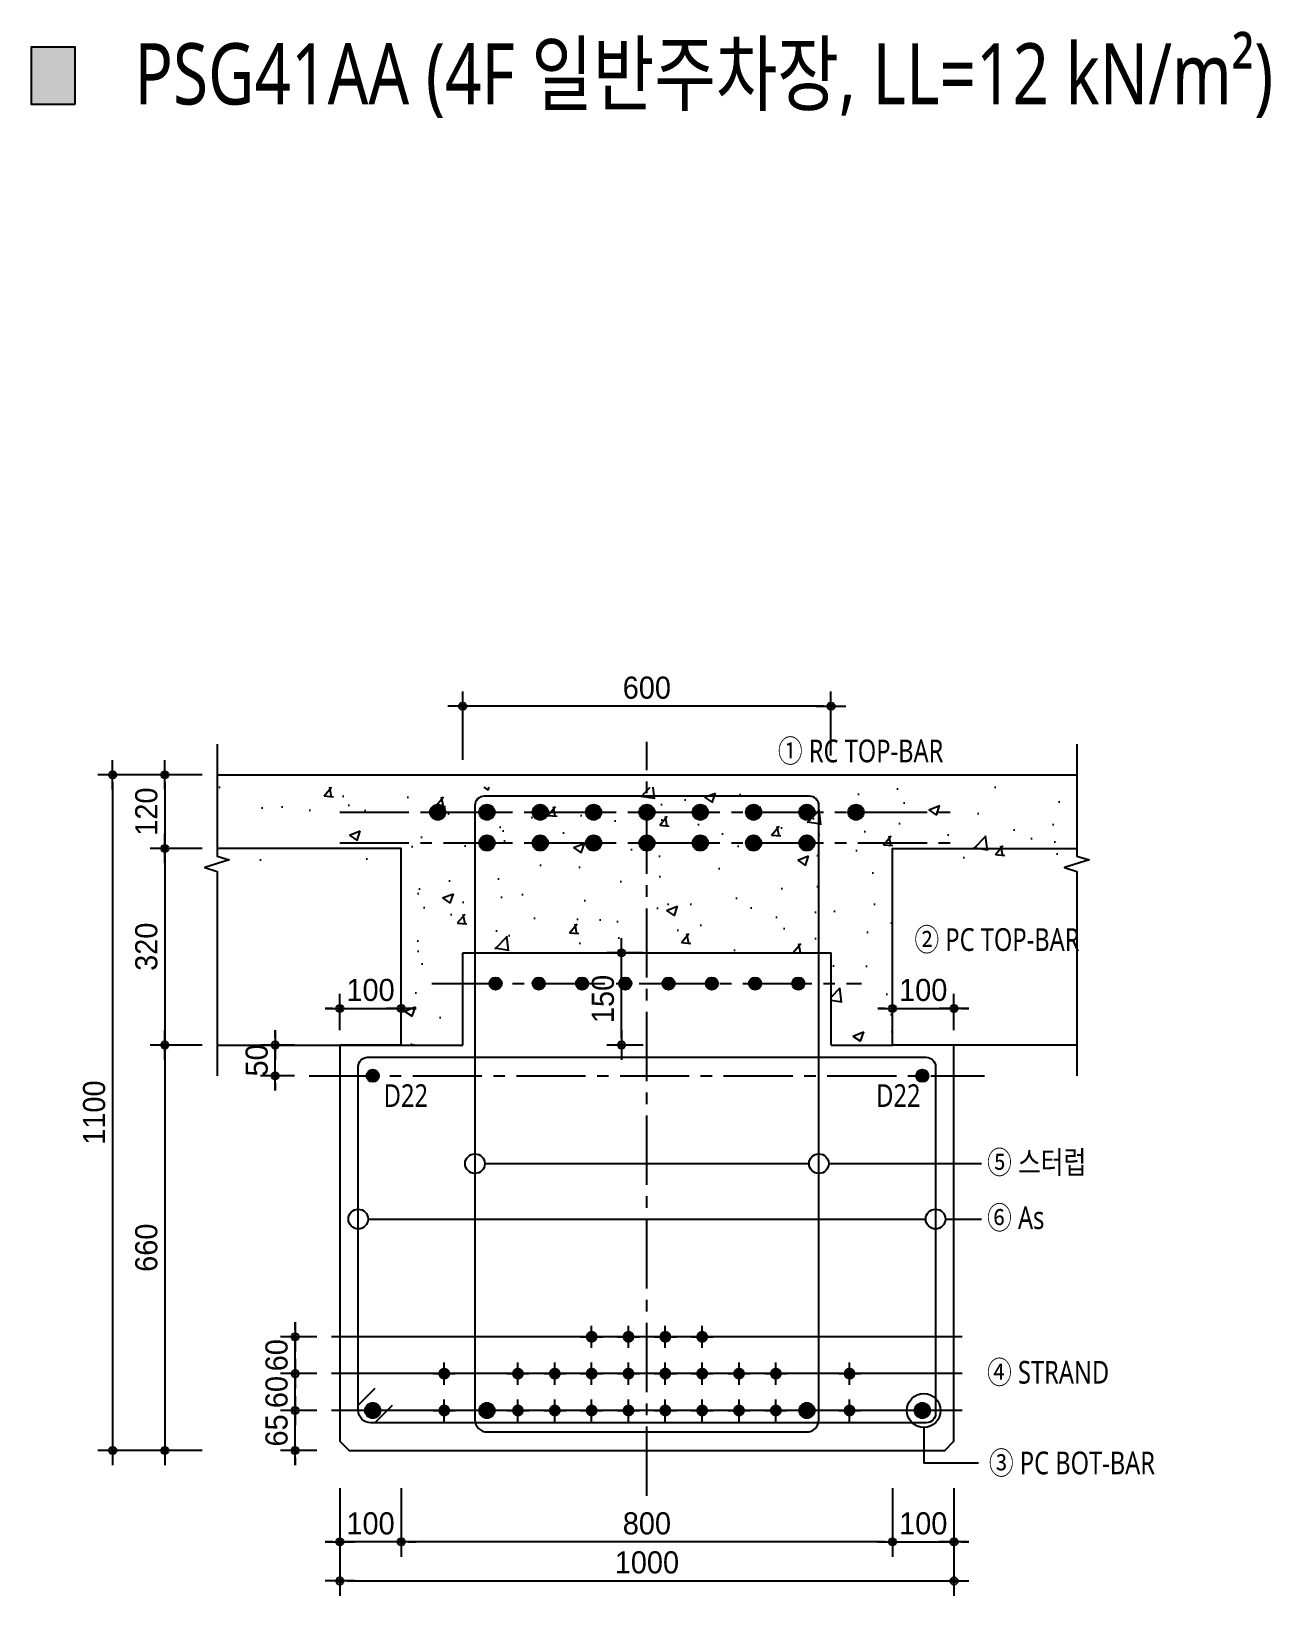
# Model space of a CAD drawing. Header units: millimetres. Extents: x 11948722 to 13111668, y -10771712 to -10232988.
# Drawn here: x 13102395 to 13104413, y -10455433 to -10452886 of the extents above; entities that cross this region are included whole.
import ezdxf
from ezdxf.enums import TextEntityAlignment as Align

# ---------------------------------------------------------------- set-up
doc = ezdxf.new("R2010")
doc.units = ezdxf.units.MM
doc.header["$LTSCALE"] = 150
doc.header["$MEASUREMENT"] = 0
for name, pattern in [('CEN', [6.2, 6, -0.1, 0, -0.1]), ('CENTER', [50.8, 31.75, -6.35, 6.35, -6.35]), ('CENTER2', [1.125, 0.75, -0.125, 0.125, -0.125]), ('HIDDEN', [2, 1, -1])]:
    doc.linetypes.add(name, pattern=pattern)
doc.layers.get('0').update_dxf_attribs({"linetype": 'CONTINUOUS'})
doc.layers.get('Defpoints').update_dxf_attribs({"color": 117, "linetype": 'CONTINUOUS'})
for name, color, linetype in [('0-TXT', 7, 'CONTINUOUS'), ('BAR', 3, 'CONTINUOUS'), ('CENT', 1, 'CEN'), ('DIM', 7, 'CONTINUOUS'), ('ETC', 8, 'CONTINUOUS'), ('FIN', 5, 'CONTINUOUS'), ('H', 2, 'HIDDEN'), ('SIT', 7, 'CONTINUOUS'), ('STRAND', 7, 'CENTER2'), ('TEXT', 3, 'CONTINUOUS')]:
    doc.layers.add(name, color=color, linetype=linetype)
doc.styles.get("Standard").update_dxf_attribs({"font": 'NanumGothic.ttf'})
doc.styles.add('돋움', font='')
doc.styles.get('돋움').set_extended_font_data('Dotum')
doc.linetypes.add('ZIGZAG', pattern='A,0.0001,-0.2,[131,ltypeshp.shx,S=0.2,R=0,X=-0.2,Y=0],-0.4,[131,ltypeshp.shx,S=0.2,R=180,X=0.2,Y=0],-0.2', length=0.8001)
doc.dimstyles.new('S_10', dxfattribs={"dimscale": 10, "dimtxt": 3, "dimasz": 1, "dimexe": 2, "dimexo": 2, "dimgap": 1, "dimtad": 1, "dimdec": 0, "dimzin": 0, "dimdsep": 46, "dimtxsty": '돋움', "dimblk1": 'DD', "dimblk2": 'DD', "dimsah": 1, "dimcen": 2.5, "dimdle": 8, "dimclrd": 256, "dimclre": 256, "dimclrt": 3, "dimadec": 0, "dimazin": 0, "dimtfac": 1, "dimtdec": 0, "dimtix": 1, "dimtmove": 2, "dimatfit": 3, "dimldrblk": 'DD', "dimfxl": 1, "dimtolj": 1, "dimtzin": 0, "dimarcsym": 0})

# ---------------------------------------------------------------- blocks, each defined once
blk = doc.blocks.new('DD')
blk.add_line((-2, 0), (2, 0))
for radius in [0.5, 0.25]:
    blk.add_circle((0, 0), radius)
blk = doc.blocks.new('*D1538')
at = {"layer": 'Defpoints', "color": 0, "ltscale": 1200}
for p in [(13102824.3, -10455071.9), (13102883.7, -10455071.9), (13102883.7, -10455131.9)]:
    blk.add_point(p, dxfattribs=at)
at = {"layer": 'DIM', "lineweight": -2}
for p, q in [((13102824.3, -10455059.9), (13102824.3, -10455047.9)), ((13102859.7, -10455071.9), (13102800.3, -10455071.9)), ((13102824.3, -10455131.9), (13102824.3, -10455071.9)), ((13102859.7, -10455131.9), (13102800.3, -10455131.9)), ((13102824.3, -10455143.9), (13102824.3, -10455155.9))]:
    blk.add_line(p, q, dxfattribs=at)
at = {"layer": 'DIM', "lineweight": -2, "ltscale": 1200, "xscale": 12, "yscale": 12, "zscale": 12}
for p, rotation in [((13102824.3, -10455071.9), 270), ((13102824.3, -10455131.9), 90)]:
    blk.add_blockref('DD', p, dxfattribs=dict(at, rotation=rotation))
at = {"layer": 'DIM', "ltscale": 1200, "insert": (13102794.3, -10455101.9), "char_height": 36, "attachment_point": 5, "rotation": 90, "style": '돋움'}
blk.add_mtext('\\A1;60', dxfattribs=at)
blk = doc.blocks.new('*D1539')
at = {"layer": 'Defpoints', "color": 0, "ltscale": 1200}
for p in [(13102824.3, -10455131.9), (13102883.7, -10455131.9), (13102883.7, -10455196.9)]:
    blk.add_point(p, dxfattribs=at)
at = {"layer": 'DIM', "lineweight": -2}
for p, q in [((13102824.3, -10455119.9), (13102824.3, -10455107.9)), ((13102859.7, -10455131.9), (13102800.3, -10455131.9)), ((13102824.3, -10455196.9), (13102824.3, -10455131.9)), ((13102859.7, -10455196.9), (13102800.3, -10455196.9)), ((13102824.3, -10455208.9), (13102824.3, -10455220.9))]:
    blk.add_line(p, q, dxfattribs=at)
at = {"layer": 'DIM', "lineweight": -2, "ltscale": 1200, "xscale": 12, "yscale": 12, "zscale": 12}
for p, rotation in [((13102824.3, -10455131.9), 270), ((13102824.3, -10455196.9), 90)]:
    blk.add_blockref('DD', p, dxfattribs=dict(at, rotation=rotation))
at = {"layer": 'DIM', "ltscale": 1200, "insert": (13102794.3, -10455164.4), "char_height": 36, "attachment_point": 5, "rotation": 90, "style": '돋움'}
blk.add_mtext('\\A1;65', dxfattribs=at)
blk = doc.blocks.new('*D1540')
at = {"layer": 'Defpoints', "color": 0, "ltscale": 1200}
for p in [(13102897.2, -10455234.3), (13103897.2, -10455234.3), (13103897.2, -10455409.5)]:
    blk.add_point(p, dxfattribs=at)
at = {"layer": 'DIM', "lineweight": -2}
for p, q in [((13102897.2, -10455258.3), (13102897.2, -10455433.5)), ((13103897.2, -10455258.3), (13103897.2, -10455433.5)), ((13102909.2, -10455409.5), (13103885.2, -10455409.5))]:
    blk.add_line(p, q, dxfattribs=at)
at = {"layer": 'DIM', "lineweight": -2, "ltscale": 1200, "xscale": 12, "yscale": 12, "zscale": 12, "rotation": 180}
blk.add_blockref('DD', (13102897.2, -10455409.5), dxfattribs=at)
at = {"layer": 'DIM', "lineweight": -2, "ltscale": 1200, "xscale": 12, "yscale": 12, "zscale": 12}
blk.add_blockref('DD', (13103897.2, -10455409.5), dxfattribs=at)
at = {"layer": 'DIM', "ltscale": 1200, "insert": (13103397.2, -10455379.4), "char_height": 36, "attachment_point": 5, "style": '돋움'}
blk.add_mtext('\\A1;1000', dxfattribs=at)
blk = doc.blocks.new('*D1541')
at = {"layer": 'Defpoints', "color": 0, "ltscale": 1200}
for p in [(13102697.2, -10454096.9), (13102612.2, -10454216.9), (13102697.2, -10454216.9)]:
    blk.add_point(p, dxfattribs=at)
at = {"layer": 'DIM', "lineweight": -2}
for p, q in [((13102673.2, -10454096.9), (13102588.2, -10454096.9)), ((13102612.2, -10454108.9), (13102612.2, -10454204.9)), ((13102673.2, -10454216.9), (13102588.2, -10454216.9))]:
    blk.add_line(p, q, dxfattribs=at)
at = {"layer": 'DIM', "lineweight": -2, "ltscale": 1200, "xscale": 12, "yscale": 12, "zscale": 12}
for p, rotation in [((13102612.2, -10454096.9), 90), ((13102612.2, -10454216.9), 270)]:
    blk.add_blockref('DD', p, dxfattribs=dict(at, rotation=rotation))
at = {"layer": 'DIM', "ltscale": 1200, "insert": (13102582.2, -10454156.9), "char_height": 36, "attachment_point": 5, "rotation": 90, "style": '돋움'}
blk.add_mtext('\\A1;120', dxfattribs=at)
blk = doc.blocks.new('*D1542')
at = {"layer": 'Defpoints', "color": 0, "ltscale": 1200}
for p in [(13102697.2, -10454216.9), (13102612.2, -10454536.9), (13102697.2, -10454536.9)]:
    blk.add_point(p, dxfattribs=at)
at = {"layer": 'DIM', "lineweight": -2}
for p, q in [((13102673.2, -10454216.9), (13102588.2, -10454216.9)), ((13102612.2, -10454228.9), (13102612.2, -10454524.9)), ((13102673.2, -10454536.9), (13102588.2, -10454536.9))]:
    blk.add_line(p, q, dxfattribs=at)
at = {"layer": 'DIM', "lineweight": -2, "ltscale": 1200, "xscale": 12, "yscale": 12, "zscale": 12}
for p, rotation in [((13102612.2, -10454216.9), 90), ((13102612.2, -10454536.9), 270)]:
    blk.add_blockref('DD', p, dxfattribs=dict(at, rotation=rotation))
at = {"layer": 'DIM', "ltscale": 1200, "insert": (13102582.2, -10454376.9), "char_height": 36, "attachment_point": 5, "rotation": 90, "style": '돋움'}
blk.add_mtext('\\A1;320', dxfattribs=at)
blk = doc.blocks.new('*D1543')
at = {"layer": 'Defpoints', "color": 0, "ltscale": 1200}
for p in [(13102697.2, -10454536.9), (13102612.2, -10455196.9), (13102697.2, -10455196.9)]:
    blk.add_point(p, dxfattribs=at)
at = {"layer": 'DIM', "lineweight": -2}
for p, q in [((13102673.2, -10454536.9), (13102588.2, -10454536.9)), ((13102612.2, -10454548.9), (13102612.2, -10455184.9)), ((13102673.2, -10455196.9), (13102588.2, -10455196.9))]:
    blk.add_line(p, q, dxfattribs=at)
at = {"layer": 'DIM', "lineweight": -2, "ltscale": 1200, "xscale": 12, "yscale": 12, "zscale": 12}
for p, rotation in [((13102612.2, -10454536.9), 90), ((13102612.2, -10455196.9), 270)]:
    blk.add_blockref('DD', p, dxfattribs=dict(at, rotation=rotation))
at = {"layer": 'DIM', "ltscale": 1200, "insert": (13102582.2, -10454866.9), "char_height": 36, "attachment_point": 5, "rotation": 90, "style": '돋움'}
blk.add_mtext('\\A1;660', dxfattribs=at)
blk = doc.blocks.new('*D1544')
at = {"layer": 'Defpoints', "color": 0, "ltscale": 1200}
for p in [(13102612.2, -10454096.9), (13102527.2, -10455196.9), (13102612.2, -10455196.9)]:
    blk.add_point(p, dxfattribs=at)
at = {"layer": 'DIM', "lineweight": -2}
for p, q in [((13102588.2, -10454096.9), (13102503.2, -10454096.9)), ((13102527.2, -10454108.9), (13102527.2, -10455184.9)), ((13102588.2, -10455196.9), (13102503.2, -10455196.9))]:
    blk.add_line(p, q, dxfattribs=at)
at = {"layer": 'DIM', "lineweight": -2, "ltscale": 1200, "xscale": 12, "yscale": 12, "zscale": 12}
for p, rotation in [((13102527.2, -10454096.9), 90), ((13102527.2, -10455196.9), 270)]:
    blk.add_blockref('DD', p, dxfattribs=dict(at, rotation=rotation))
at = {"layer": 'DIM', "ltscale": 1200, "insert": (13102497.2, -10454646.9), "char_height": 36, "attachment_point": 5, "rotation": 90, "style": '돋움'}
blk.add_mtext('\\A1;1100', dxfattribs=at)
blk = doc.blocks.new('*D1545')
at = {"layer": 'Defpoints', "color": 0, "ltscale": 1200}
for p in [(13102897.2, -10455234.3), (13102997.2, -10455234.3), (13102897.2, -10455345.9)]:
    blk.add_point(p, dxfattribs=at)
at = {"layer": 'DIM', "lineweight": -2}
for p, q in [((13102897.2, -10455258.3), (13102897.2, -10455369.9)), ((13102997.2, -10455258.3), (13102997.2, -10455369.9)), ((13102885.2, -10455345.9), (13102873.2, -10455345.9)), ((13102997.2, -10455345.9), (13102897.2, -10455345.9)), ((13103009.2, -10455345.9), (13103021.2, -10455345.9))]:
    blk.add_line(p, q, dxfattribs=at)
at = {"layer": 'DIM', "lineweight": -2, "ltscale": 1200, "xscale": 12, "yscale": 12, "zscale": 12}
blk.add_blockref('DD', (13102897.2, -10455345.9), dxfattribs=at)
at = {"layer": 'DIM', "lineweight": -2, "ltscale": 1200, "xscale": 12, "yscale": 12, "zscale": 12, "rotation": 180}
blk.add_blockref('DD', (13102997.2, -10455345.9), dxfattribs=at)
at = {"layer": 'DIM', "ltscale": 1200, "insert": (13102947.2, -10455315.9), "char_height": 36, "attachment_point": 5, "style": '돋움'}
blk.add_mtext('\\A1;100', dxfattribs=at)
blk = doc.blocks.new('*D1546')
at = {"layer": 'Defpoints', "color": 0, "ltscale": 1200}
for p in [(13102997.2, -10455234.3), (13103797.2, -10455234.3), (13102997.2, -10455345.9)]:
    blk.add_point(p, dxfattribs=at)
at = {"layer": 'DIM', "lineweight": -2}
for p, q in [((13102997.2, -10455258.3), (13102997.2, -10455369.9)), ((13103797.2, -10455258.3), (13103797.2, -10455369.9)), ((13103785.2, -10455345.9), (13103009.2, -10455345.9))]:
    blk.add_line(p, q, dxfattribs=at)
at = {"layer": 'DIM', "lineweight": -2, "ltscale": 1200, "xscale": 12, "yscale": 12, "zscale": 12, "rotation": 180}
blk.add_blockref('DD', (13102997.2, -10455345.9), dxfattribs=at)
at = {"layer": 'DIM', "lineweight": -2, "ltscale": 1200, "xscale": 12, "yscale": 12, "zscale": 12}
blk.add_blockref('DD', (13103797.2, -10455345.9), dxfattribs=at)
at = {"layer": 'DIM', "ltscale": 1200, "insert": (13103397.2, -10455315.9), "char_height": 36, "attachment_point": 5, "style": '돋움'}
blk.add_mtext('\\A1;800', dxfattribs=at)
blk = doc.blocks.new('*D1547')
at = {"layer": 'Defpoints', "color": 0, "ltscale": 1200}
for p in [(13103797.2, -10455234.3), (13103897.2, -10455234.3), (13103897.2, -10455345.9)]:
    blk.add_point(p, dxfattribs=at)
at = {"layer": 'DIM', "lineweight": -2}
for p, q in [((13103797.2, -10455258.3), (13103797.2, -10455369.9)), ((13103897.2, -10455258.3), (13103897.2, -10455369.9)), ((13103785.2, -10455345.9), (13103773.2, -10455345.9)), ((13103797.2, -10455345.9), (13103897.2, -10455345.9)), ((13103909.2, -10455345.9), (13103921.2, -10455345.9))]:
    blk.add_line(p, q, dxfattribs=at)
at = {"layer": 'DIM', "lineweight": -2, "ltscale": 1200, "xscale": 12, "yscale": 12, "zscale": 12}
blk.add_blockref('DD', (13103797.2, -10455345.9), dxfattribs=at)
at = {"layer": 'DIM', "lineweight": -2, "ltscale": 1200, "xscale": 12, "yscale": 12, "zscale": 12, "rotation": 180}
blk.add_blockref('DD', (13103897.2, -10455345.9), dxfattribs=at)
at = {"layer": 'DIM', "ltscale": 1200, "insert": (13103847.2, -10455315.9), "char_height": 36, "attachment_point": 5, "style": '돋움'}
blk.add_mtext('\\A1;100', dxfattribs=at)
blk = doc.blocks.new('*D1548')
at = {"layer": 'Defpoints', "color": 0, "ltscale": 1200}
for p in [(13102997.2, -10454477.4), (13102897.2, -10454536.9), (13102997.2, -10454536.9)]:
    blk.add_point(p, dxfattribs=at)
at = {"layer": 'DIM', "lineweight": -2}
for p, q in [((13102897.2, -10454512.9), (13102897.2, -10454453.4)), ((13102997.2, -10454512.9), (13102997.2, -10454453.4)), ((13102885.2, -10454477.4), (13102873.2, -10454477.4)), ((13102897.2, -10454477.4), (13102997.2, -10454477.4)), ((13103009.2, -10454477.4), (13103021.2, -10454477.4))]:
    blk.add_line(p, q, dxfattribs=at)
at = {"layer": 'DIM', "lineweight": -2, "ltscale": 1200, "xscale": 12, "yscale": 12, "zscale": 12}
blk.add_blockref('DD', (13102897.2, -10454477.4), dxfattribs=at)
at = {"layer": 'DIM', "lineweight": -2, "ltscale": 1200, "xscale": 12, "yscale": 12, "zscale": 12, "rotation": 180}
blk.add_blockref('DD', (13102997.2, -10454477.4), dxfattribs=at)
at = {"layer": 'DIM', "ltscale": 1200, "insert": (13102947.2, -10454447.4), "char_height": 36, "attachment_point": 5, "style": '돋움'}
blk.add_mtext('\\A1;100', dxfattribs=at)
blk = doc.blocks.new('*D1549')
at = {"layer": 'Defpoints', "color": 0, "ltscale": 1200}
for p in [(13103097.2, -10453985.3), (13103097.2, -10454096.3), (13103696.9, -10454089.4)]:
    blk.add_point(p, dxfattribs=at)
at = {"layer": 'DIM', "lineweight": -2}
for p, q in [((13103097.2, -10454072.3), (13103097.2, -10453961.3)), ((13103696.9, -10454065.4), (13103696.9, -10453961.3)), ((13103684.9, -10453985.3), (13103109.2, -10453985.3))]:
    blk.add_line(p, q, dxfattribs=at)
at = {"layer": 'DIM', "lineweight": -2, "ltscale": 1200, "xscale": 12, "yscale": 12, "zscale": 12, "rotation": 180}
blk.add_blockref('DD', (13103097.2, -10453985.3), dxfattribs=at)
at = {"layer": 'DIM', "lineweight": -2, "ltscale": 1200, "xscale": 12, "yscale": 12, "zscale": 12}
blk.add_blockref('DD', (13103696.9, -10453985.3), dxfattribs=at)
at = {"layer": 'DIM', "ltscale": 1200, "insert": (13103397.1, -10453955.3), "char_height": 36, "attachment_point": 5, "style": '돋움'}
blk.add_mtext('\\A1;600', dxfattribs=at)
blk = doc.blocks.new('*D1550')
at = {"layer": 'Defpoints', "color": 0, "ltscale": 1200}
for p in [(13102791.9, -10454536.9), (13102847.2, -10454536.9), (13102847.2, -10454586.9)]:
    blk.add_point(p, dxfattribs=at)
at = {"layer": 'DIM', "lineweight": -2}
for p, q in [((13102791.9, -10454524.9), (13102791.9, -10454512.9)), ((13102823.2, -10454536.9), (13102767.9, -10454536.9)), ((13102791.9, -10454586.9), (13102791.9, -10454536.9)), ((13102823.2, -10454586.9), (13102767.9, -10454586.9)), ((13102791.9, -10454598.9), (13102791.9, -10454610.9))]:
    blk.add_line(p, q, dxfattribs=at)
at = {"layer": 'DIM', "lineweight": -2, "ltscale": 1200, "xscale": 12, "yscale": 12, "zscale": 12}
for p, rotation in [((13102791.9, -10454536.9), 270), ((13102791.9, -10454586.9), 90)]:
    blk.add_blockref('DD', p, dxfattribs=dict(at, rotation=rotation))
at = {"layer": 'DIM', "ltscale": 1200, "insert": (13102761.9, -10454561.9), "char_height": 36, "attachment_point": 5, "rotation": 90, "style": '돋움'}
blk.add_mtext('\\A1;50', dxfattribs=at)
blk = doc.blocks.new('strand')
at = {"layer": 'STRAND'}
for p, q in [((-18, 0), (18, 0)), ((0, -18), (0, 18))]:
    blk.add_line(p, q, dxfattribs=at)
at = {"layer": 'STRAND', "const_width": 9.6}
blk.add_lwpolyline([(-4.8, 0, 1), (4.8, 0, 1)], format="xyb", close=True, dxfattribs=at)
blk = doc.blocks.new('*D1551')
at = {"layer": 'Defpoints', "color": 0, "ltscale": 1200}
for p in [(13103355.8, -10454386.9), (13103415.2, -10454386.9), (13103415.2, -10454536.9)]:
    blk.add_point(p, dxfattribs=at)
at = {"layer": 'DIM', "lineweight": -2}
for p, q in [((13103391.2, -10454386.9), (13103331.8, -10454386.9)), ((13103355.8, -10454524.9), (13103355.8, -10454398.9)), ((13103391.2, -10454536.9), (13103331.8, -10454536.9))]:
    blk.add_line(p, q, dxfattribs=at)
at = {"layer": 'DIM', "lineweight": -2, "ltscale": 1200, "xscale": 12, "yscale": 12, "zscale": 12}
for p, rotation in [((13103355.8, -10454386.9), 90), ((13103355.8, -10454536.9), 270)]:
    blk.add_blockref('DD', p, dxfattribs=dict(at, rotation=rotation))
at = {"layer": 'DIM', "ltscale": 1200, "insert": (13103325.7, -10454461.9), "char_height": 36, "attachment_point": 5, "rotation": 90, "style": '돋움'}
blk.add_mtext('\\A1;150', dxfattribs=at)
blk = doc.blocks.new('*D1552')
at = {"layer": 'Defpoints', "color": 0, "ltscale": 1200}
for p in [(13103897.2, -10454477.4), (13103797.2, -10454536.9), (13103897.2, -10454536.9)]:
    blk.add_point(p, dxfattribs=at)
at = {"layer": 'DIM', "lineweight": -2}
for p, q in [((13103797.2, -10454512.9), (13103797.2, -10454453.4)), ((13103897.2, -10454512.9), (13103897.2, -10454453.4)), ((13103785.2, -10454477.4), (13103773.2, -10454477.4)), ((13103797.2, -10454477.4), (13103897.2, -10454477.4)), ((13103909.2, -10454477.4), (13103921.2, -10454477.4))]:
    blk.add_line(p, q, dxfattribs=at)
at = {"layer": 'DIM', "lineweight": -2, "ltscale": 1200, "xscale": 12, "yscale": 12, "zscale": 12}
blk.add_blockref('DD', (13103797.2, -10454477.4), dxfattribs=at)
at = {"layer": 'DIM', "lineweight": -2, "ltscale": 1200, "xscale": 12, "yscale": 12, "zscale": 12, "rotation": 180}
blk.add_blockref('DD', (13103897.2, -10454477.4), dxfattribs=at)
at = {"layer": 'DIM', "ltscale": 1200, "insert": (13103847.2, -10454447.4), "char_height": 36, "attachment_point": 5, "style": '돋움'}
blk.add_mtext('\\A1;100', dxfattribs=at)
blk = doc.blocks.new('*D1553')
at = {"layer": 'Defpoints', "color": 0, "ltscale": 1200}
for p in [(13102824.3, -10455011.9), (13102883.7, -10455011.9), (13102883.7, -10455071.9)]:
    blk.add_point(p, dxfattribs=at)
at = {"layer": 'DIM', "lineweight": -2}
for p, q in [((13102824.3, -10454999.9), (13102824.3, -10454987.9)), ((13102859.7, -10455011.9), (13102800.3, -10455011.9)), ((13102824.3, -10455071.9), (13102824.3, -10455011.9)), ((13102859.7, -10455071.9), (13102800.3, -10455071.9)), ((13102824.3, -10455083.9), (13102824.3, -10455095.9))]:
    blk.add_line(p, q, dxfattribs=at)
at = {"layer": 'DIM', "lineweight": -2, "ltscale": 1200, "xscale": 12, "yscale": 12, "zscale": 12}
for p, rotation in [((13102824.3, -10455011.9), 270), ((13102824.3, -10455071.9), 90)]:
    blk.add_blockref('DD', p, dxfattribs=dict(at, rotation=rotation))
at = {"layer": 'DIM', "ltscale": 1200, "insert": (13102794.3, -10455041.9), "char_height": 36, "attachment_point": 5, "rotation": 90, "style": '돋움'}
blk.add_mtext('\\A1;60', dxfattribs=at)

msp = doc.modelspace()

# ---------------------------------------------------------------- hatches: boundary and pattern name
msp.add_hatch(color=256).paths.add_polyline_path([(13102466, -10453004.9), (13102466, -10452912.2), (13102394.7, -10452912.2), (13102394.7, -10453004.9)])
at = {"layer": 'BAR'}
h = msp.add_hatch(color=256, dxfattribs=at)
h.dxf.hatch_style = 1
h.paths.add_polyline_path([(13103069.2, -10454157.9, 1), (13103044.2, -10454157.9, 1)])
h = msp.add_hatch(color=256, dxfattribs=at)
h.dxf.hatch_style = 1
h.paths.add_polyline_path([(13103149.2, -10454157.9, 1), (13103124.2, -10454157.9, 1)])
h = msp.add_hatch(color=256, dxfattribs=at)
h.dxf.hatch_style = 1
h.paths.add_polyline_path([(13103236, -10454157.9, 1), (13103211, -10454157.9, 1)])
h = msp.add_hatch(color=256, dxfattribs=at)
h.dxf.hatch_style = 1
h.paths.add_polyline_path([(13103322.9, -10454157.9, 1), (13103297.9, -10454157.9, 1)])
h = msp.add_hatch(color=256, dxfattribs=at)
h.dxf.hatch_style = 1
h.paths.add_polyline_path([(13103409.7, -10454157.9, 1), (13103384.7, -10454157.9, 1)])
h = msp.add_hatch(color=256, dxfattribs=at)
h.dxf.hatch_style = 1
h.paths.add_polyline_path([(13103496.6, -10454157.9, 1), (13103471.6, -10454157.9, 1)])
h = msp.add_hatch(color=256, dxfattribs=at)
h.dxf.hatch_style = 1
h.paths.add_polyline_path([(13103583.4, -10454157.9, 1), (13103558.4, -10454157.9, 1)])
h = msp.add_hatch(color=256, dxfattribs=at)
h.dxf.hatch_style = 1
h.paths.add_polyline_path([(13103645.2, -10454157.9, -1), (13103670.2, -10454157.9, -1)])
h = msp.add_hatch(color=256, dxfattribs=at)
h.dxf.hatch_style = 1
h.paths.add_polyline_path([(13103725.2, -10454157.9, -1), (13103750.2, -10454157.9, -1)])
h = msp.add_hatch(color=256, dxfattribs=at)
h.dxf.hatch_style = 1
h.paths.add_polyline_path([(13103149.2, -10454207.9, 1), (13103124.2, -10454207.9, 1)])
h = msp.add_hatch(color=256, dxfattribs=at)
h.dxf.hatch_style = 1
h.paths.add_polyline_path([(13103236, -10454207.9, 1), (13103211, -10454207.9, 1)])
h = msp.add_hatch(color=256, dxfattribs=at)
h.dxf.hatch_style = 1
h.paths.add_polyline_path([(13103322.9, -10454207.9, 1), (13103297.9, -10454207.9, 1)])
h = msp.add_hatch(color=256, dxfattribs=at)
h.dxf.hatch_style = 1
h.paths.add_polyline_path([(13103409.7, -10454207.9, 1), (13103384.7, -10454207.9, 1)])
h = msp.add_hatch(color=256, dxfattribs=at)
h.dxf.hatch_style = 1
h.paths.add_polyline_path([(13103496.6, -10454207.9, 1), (13103471.6, -10454207.9, 1)])
h = msp.add_hatch(color=256, dxfattribs=at)
h.dxf.hatch_style = 1
h.paths.add_polyline_path([(13103583.4, -10454207.9, 1), (13103558.4, -10454207.9, 1)])
h = msp.add_hatch(color=256, dxfattribs=at)
h.dxf.hatch_style = 1
h.paths.add_polyline_path([(13103645.2, -10454207.9, -1), (13103670.2, -10454207.9, -1)])
h = msp.add_hatch(color=256, dxfattribs=at)
h.dxf.hatch_style = 1
h.paths.add_polyline_path([(13103160.7, -10454436.9, 1), (13103140.7, -10454436.9, 1)])
h = msp.add_hatch(color=256, dxfattribs=at)
h.dxf.hatch_style = 1
h.paths.add_polyline_path([(13103211.1, -10454436.9, -1), (13103231.1, -10454436.9, -1)])
h = msp.add_hatch(color=256, dxfattribs=at)
h.dxf.hatch_style = 1
h.paths.add_polyline_path([(13103281.6, -10454436.9, -1), (13103301.6, -10454436.9, -1)])
h = msp.add_hatch(color=256, dxfattribs=at)
h.dxf.hatch_style = 1
h.paths.add_polyline_path([(13103352, -10454436.9, -1), (13103372, -10454436.9, -1)])
h = msp.add_hatch(color=256, dxfattribs=at)
h.dxf.hatch_style = 1
h.paths.add_polyline_path([(13103422.5, -10454436.9, -1), (13103442.5, -10454436.9, -1)])
h = msp.add_hatch(color=256, dxfattribs=at)
h.dxf.hatch_style = 1
h.paths.add_polyline_path([(13103492.9, -10454436.9, -1), (13103512.9, -10454436.9, -1)])
h = msp.add_hatch(color=256, dxfattribs=at)
h.dxf.hatch_style = 1
h.paths.add_polyline_path([(13103563.4, -10454436.9, -1), (13103583.4, -10454436.9, -1)])
h = msp.add_hatch(color=256, dxfattribs=at)
h.dxf.hatch_style = 1
h.paths.add_polyline_path([(13103633.8, -10454436.9, -1), (13103653.8, -10454436.9, -1)])
h = msp.add_hatch(color=256, dxfattribs=at)
h.dxf.hatch_style = 1
h.paths.add_polyline_path([(13102960.7, -10454586.9, 1), (13102940.7, -10454586.9, 1)])
h = msp.add_hatch(color=256, dxfattribs=at)
h.dxf.hatch_style = 1
h.paths.add_polyline_path([(13103855.7, -10454586.9, 1), (13103835.7, -10454586.9, 1)])
h = msp.add_hatch(color=256, dxfattribs=at)
h.dxf.hatch_style = 1
h.paths.add_polyline_path([(13102963.2, -10455131.9, 1), (13102938.2, -10455131.9, 1)])
h = msp.add_hatch(color=256, dxfattribs=at)
h.dxf.hatch_style = 1
h.paths.add_polyline_path([(13103149.2, -10455131.9, 1), (13103124.2, -10455131.9, 1)])
h = msp.add_hatch(color=256, dxfattribs=at)
h.dxf.hatch_style = 1
h.paths.add_polyline_path([(13103645.2, -10455131.9, -1), (13103670.2, -10455131.9, -1)])
h = msp.add_hatch(color=256, dxfattribs=at)
h.dxf.hatch_style = 1
h.paths.add_polyline_path([(13103858.2, -10455131.9, 1), (13103833.2, -10455131.9, 1)])
at = {"layer": 'H'}
h = msp.add_hatch(dxfattribs=at)
h.set_pattern_fill('AR-CONC', color=256, style=0)
h.set_pattern_definition([(50, (12293589.78, -10076179.78), (182.18467, -15.939086), [19.05, -209.55]), (355, (12293589.78, -10076179.78), (-35.24342, 191.056845), [15.24, -167.640584]), (100.451445, (12293604.97, -10076181.1), (146.941247, 175.117752), [16.19001, -178.090245]), (46.1842, (12293589.78, -10076128.98), (271.07904, -42.04233), [28.575, -314.325]), (96.635558, (12293612.37, -10076132.48), (237.404134, 247.426125), [24.28502, -267.13561]), (351.18415, (12293589.78, -10076128.98), (237.40413, 247.426125), [22.85997, -251.45973]), (21, (12293615.18, -10076141.68), (151.614391, -102.265198), [19.05, -209.55]), (326, (12293615.18, -10076141.68), (61.80203, 184.187966), [15.24, -167.64]), (71.451445, (12293627.82, -10076150.2), (213.41642, 81.92277), [16.19001, -178.089938]), (37.5, (12293589.783, -10076179.776), (3.0886033, 84.555039), [0, -165.608, 0, -170.18, 0, -168.275]), (7.5, (12293589.78, -10076179.78), (66.8196625, 100.180575), [0, -97.028, 0, -161.798, 0, -64.135]), (327.5, (12293533.14, -10076179.776), (135.590595, -5.728744), [0, -63.5, 0, -198.12, 0, -262.89]), (317.5, (12293507.74, -10076179.78), (148.129181, 25.426491), [0, -82.55, 0, -131.572, 0, -186.69])])
h.paths.add_polyline_path([(13103697.2, -10454386.9), (13103697.2, -10454536.9), (13103797.2, -10454536.9), (13103797.2, -10454236.9), (13104097.2, -10454236.9), (13104097.2, -10454116.9), (13102697.2, -10454116.9), (13102697.2, -10454236.9), (13102997.2, -10454236.9), (13102997.2, -10454536.9), (13103097.2, -10454536.9), (13103097.2, -10454386.9)])

# ---------------------------------------------------------------- linework, layer by layer
msp.add_lwpolyline([(13102466, -10453004.9), (13102466, -10452912.2), (13102394.7, -10452912.2), (13102394.7, -10453004.9)], close=True)
at = {"elevation": 0}
for points in [[(13102697.2, -10454046.9), (13102697.2, -10454229.4), (13102717.2, -10454235.6), (13102677.2, -10454248.1), (13102697.2, -10454254.4), (13102697.2, -10454586.9)], [(13104097.2, -10454046.9), (13104097.2, -10454229.4), (13104117.2, -10454235.6), (13104077.2, -10454248.1), (13104097.2, -10454254.4), (13104097.2, -10454586.9)]]:
    msp.add_lwpolyline(points, dxfattribs=at)
at = {"layer": 'BAR', "color": 4, "linetype": 'Continuous'}
for p, q in [((13102954.4, -10455096.1, 0), (13102927.2, -10455123.2, 0)), ((13102982.3, -10455123.9, 0), (13102954.3, -10455151.9, 0))]:
    msp.add_line(p, q, dxfattribs=at)
at = {"layer": 'BAR', "color": 4, "linetype": 'Continuous', "elevation": 0}
msp.add_lwpolyline([(13103137.2, -10455166.9), (13103657.2, -10455166.9, 0.414214), (13103677.2, -10455146.9), (13103677.2, -10454146.9, 0.414214), (13103662.2, -10454131.9), (13103132.2, -10454131.9, 0.414214), (13103117.2, -10454146.9), (13103117.2, -10455146.9, 0.414214), (13103137.2, -10455166.9)], format="xyb", dxfattribs=at)
msp.add_lwpolyline([(13103867.2, -10455136.9, -0.414214), (13103852.2, -10455151.9), (13102947.2, -10455151.9, -0.414214), (13102927.2, -10455131.9), (13102927.2, -10454571.9, -0.414214), (13102942.2, -10454556.9), (13103852.2, -10454556.9, -0.414214), (13103867.2, -10454571.9)], format="xyb", close=True, dxfattribs=at)
at = {"layer": 'BAR'}
for centre, radius in [((13103056.7, -10454157.9, 0), 12.5), ((13103136.7, -10454157.9, 0), 12.5), ((13103223.5, -10454157.9, 0), 12.5), ((13103310.4, -10454157.9, 0), 12.5), ((13103397.2, -10454157.9, 0), 12.5), ((13103484.1, -10454157.9, 0), 12.5), ((13103570.9, -10454157.9, 0), 12.5), ((13103657.7, -10454157.9, 0), 12.5), ((13103737.7, -10454157.9, 0), 12.5), ((13103136.7, -10454207.9, 0), 12.5), ((13103223.5, -10454207.9, 0), 12.5), ((13103310.4, -10454207.9, 0), 12.5), ((13103397.2, -10454207.9, 0), 12.5), ((13103484.1, -10454207.9, 0), 12.5), ((13103570.9, -10454207.9, 0), 12.5), ((13103657.7, -10454207.9, 0), 12.5), ((13103150.7, -10454436.9), 10), ((13103221.1, -10454436.9), 10), ((13103291.6, -10454436.9), 10), ((13103362, -10454436.9), 10), ((13103432.5, -10454436.9), 10), ((13103502.9, -10454436.9), 10), ((13103573.4, -10454436.9), 10), ((13103643.8, -10454436.9), 10), ((13102950.7, -10454586.9), 10), ((13103845.7, -10454586.9), 10), ((13102950.7, -10455131.9, 0), 12.5), ((13103136.7, -10455131.9, 0), 12.5), ((13103657.7, -10455131.9, 0), 12.5), ((13103845.7, -10455131.9, 0), 12.5)]:
    msp.add_circle(centre, radius, dxfattribs=at)
at = {"layer": 'CENT', "linetype": 'CENTER2'}
for p, q in [((13103397.2, -10455270.6, 0), (13103397.2, -10454043.2, 0)), ((13102897.2, -10454157.9, 0), (13103892.4, -10454157.9, 0)), ((13102897.2, -10454207.9, 0), (13103892.4, -10454207.9, 0)), ((13103047.2, -10454436.9), (13103746.5, -10454436.9)), ((13102847.2, -10454586.9), (13103947.2, -10454586.9))]:
    msp.add_line(p, q, dxfattribs=at)
at = {"layer": 'ETC', "linetype": 'ZIGZAG', "ltscale": 20}
for p, q in [((13103097.2, -10454386.9, 0), (13103697.2, -10454386.9, 0)), ((13102997.2, -10454536.9, 0), (13103097.2, -10454536.9, 0)), ((13103697.2, -10454536.9, 0), (13103797.2, -10454536.9, 0))]:
    msp.add_line(p, q, dxfattribs=at)
at = {"layer": 'ETC'}
for p, q in [((13103097.2, -10454536.9, 0), (13103097.2, -10454386.9, 0)), ((13103697.2, -10454536.9, 0), (13103697.2, -10454386.9, 0))]:
    msp.add_line(p, q, dxfattribs=at)
at = {"layer": 'ETC', "elevation": 0}
msp.add_lwpolyline([(13102997.2, -10454536.9), (13102897.2, -10454536.9), (13102897.2, -10455181.9), (13102912.2, -10455196.9), (13103882.2, -10455196.9), (13103897.2, -10455181.9), (13103897.2, -10454536.9), (13103797.2, -10454536.9)], dxfattribs=at)
at = {"layer": 'FIN', "color": 1, "linetype": 'CENTER', "ltscale": 0.3}
for p, q in [((13103910.7, -10455011.9, 0), (13102883.7, -10455011.9, 0)), ((13103910.7, -10455071.9, 0), (13102883.7, -10455071.9, 0)), ((13103910.7, -10455131.9, 0), (13102883.7, -10455131.9, 0))]:
    msp.add_line(p, q, dxfattribs=at)
at = {"layer": 'SIT', "linetype": 'Continuous'}
msp.add_line((13102697.2, -10454096.9, 0), (13104097.2, -10454096.9, 0), dxfattribs=at)
at = {"layer": 'SIT', "linetype": 'Continuous', "elevation": 0}
for points in [[(13102697.2, -10454536.9), (13102997.2, -10454536.9), (13102997.2, -10454216.9), (13102697.2, -10454216.9)], [(13104097.2, -10454536.9), (13103797.2, -10454536.9), (13103797.2, -10454216.9), (13104097.2, -10454216.9)]]:
    msp.add_lwpolyline(points, dxfattribs=at)
at = {"layer": 'TEXT'}
for p, q in [((13103133.2, -10454730, 0), (13103661.2, -10454730, 0)), ((13103693.2, -10454730, 0), (13103942.3, -10454730, 0)), ((13102943.2, -10454820.2, 0), (13103851.2, -10454820.2, 0)), ((13103883.2, -10454820.2, 0), (13103942.3, -10454820.2, 0))]:
    msp.add_line(p, q, dxfattribs=at)
at = {"layer": 'TEXT', "elevation": 0}
msp.add_lwpolyline([(13103848, -10455159.3), (13103848, -10455217.1), (13103937, -10455217.1)], dxfattribs=at)
at = {"layer": 'TEXT'}
for centre, radius in [((13103117.2, -10454730, 0), 16), ((13103677.2, -10454730, 0), 16), ((13102927.2, -10454820.2, 0), 16), ((13103867.2, -10454820.2, 0), 16), ((13103848, -10455131.9, 0), 27.5)]:
    msp.add_circle(centre, radius, dxfattribs=at)

# ---------------------------------------------------------------- block references
at = {"layer": 'STRAND'}
for p in [(13103307.2, -10455011.9, 0), (13103367.2, -10455011.9, 0), (13103427.2, -10455011.9, 0), (13103487.2, -10455011.9, 0), (13103067.2, -10455071.9, 0), (13103187.2, -10455071.9, 0), (13103247.2, -10455071.9, 0), (13103307.2, -10455071.9, 0), (13103367.2, -10455071.9, 0), (13103427.2, -10455071.9, 0), (13103487.2, -10455071.9, 0), (13103547.2, -10455071.9, 0), (13103607.2, -10455071.9, 0), (13103727.2, -10455071.9, 0), (13103067.2, -10455131.9, 0), (13103187.2, -10455131.9, 0), (13103247.2, -10455131.9, 0), (13103307.2, -10455131.9, 0), (13103367.2, -10455131.9, 0), (13103427.2, -10455131.9, 0), (13103487.2, -10455131.9, 0), (13103547.2, -10455131.9, 0), (13103607.2, -10455131.9, 0), (13103727.2, -10455131.9, 0)]:
    msp.add_blockref('strand', p, dxfattribs=at)

# ---------------------------------------------------------------- texts
at = {"width": 0.8}
msp.add_text('PSG41AA (4F 일반주차장, LL=12 kN/m²)', height=99.792, dxfattribs=at).set_placement((13102562.6, -10452955.7), align=Align.MIDDLE_LEFT)
at = {"layer": '0-TXT', "ltscale": 0.8, "width": 0.8}
for s, p in [('① RC TOP-BAR', (13103610.5, -10454039.6, 0)), ('② PC TOP-BAR', (13103832.8, -10454346.7, 0)), ('D22', (13102968.6, -10454600.8, 0)), ('D22', (13103770.5, -10454600.8, 0)), ('⑤ 스터럽', (13103951.1, -10454709.4, 0)), ('⑥ As', (13103951.1, -10454799.5, 0)), ('④ STRAND', (13103951.1, -10455051.2, 0)), ('③ PC BOT-BAR', (13103954.1, -10455198.8, 0))]:
    msp.add_text(s, height=36.96, dxfattribs=at).set_placement(p, align=Align.TOP_LEFT)

# ---------------------------------------------------------------- dimensions: what is measured, and where the dimension line sits
at = {"layer": 'DIM'}
for base, p1, p2, angle, picture, middle in [((13103097.2, -10453985.3, 0), (13103696.9, -10454089.4, 0), (13103097.2, -10454096.3, 0), 180, '*D1549', (13103397.1, -10453955.3, 0)), ((13102527.2, -10455196.9, 0), (13102612.2, -10454096.9, 0), (13102612.2, -10455196.9, 0), 90, '*D1544', (13102497.2, -10454646.9, 0)), ((13102612.2, -10454216.9, 0), (13102697.2, -10454096.9, 0), (13102697.2, -10454216.9, 0), 90, '*D1541', (13102582.2, -10454156.9, 0)), ((13102612.2, -10454536.9, 0), (13102697.2, -10454216.9, 0), (13102697.2, -10454536.9, 0), 90, '*D1542', (13102582.2, -10454376.9, 0)), ((13103355.8, -10454386.9, 0), (13103415.2, -10454536.9, 0), (13103415.2, -10454386.9, 0), 270, '*D1551', (13103325.7, -10454461.9, 0)), ((13102997.2, -10454477.4, 0), (13102897.2, -10454536.9, 0), (13102997.2, -10454536.9, 0), 180, '*D1548', (13102947.2, -10454447.4, 0)), ((13103897.2, -10454477.4, 0), (13103797.2, -10454536.9, 0), (13103897.2, -10454536.9, 0), 180, '*D1552', (13103847.2, -10454447.4, 0)), ((13102612.2, -10455196.9, 0), (13102697.2, -10454536.9, 0), (13102697.2, -10455196.9, 0), 90, '*D1543', (13102582.2, -10454866.9, 0)), ((13102791.9, -10454536.9), (13102847.2, -10454586.9), (13102847.2, -10454536.9), 270, '*D1550', (13102761.9, -10454561.9)), ((13102824.3, -10455011.9, 0), (13102883.7, -10455071.9, 0), (13102883.7, -10455011.9, 0), 90, '*D1553', (13102794.3, -10455041.9, 0)), ((13102824.3, -10455071.9, 0), (13102883.7, -10455131.9, 0), (13102883.7, -10455071.9, 0), 90, '*D1538', (13102794.3, -10455101.9, 0)), ((13102824.3, -10455131.9, 0), (13102883.7, -10455196.9, 0), (13102883.7, -10455131.9, 0), 90, '*D1539', (13102794.3, -10455164.4, 0)), ((13103897.2, -10455409.5, 0), (13102897.2, -10455234.3, 0), (13103897.2, -10455234.3, 0), 180, '*D1540', (13103397.2, -10455379.4, 0)), ((13102897.2, -10455345.9, 0), (13102997.2, -10455234.3, 0), (13102897.2, -10455234.3, 0), 180, '*D1545', (13102947.2, -10455315.9, 0)), ((13102997.2, -10455345.9, 0), (13103797.2, -10455234.3, 0), (13102997.2, -10455234.3, 0), 180, '*D1546', (13103397.2, -10455315.9, 0))]:
    dim = msp.add_linear_dim(base=base, p1=p1, p2=p2, angle=angle, dimstyle='S_10', override={"dimscale": 12, "dimclrt": 256}, dxfattribs=at)
    dim.commit()
    dim.dimension.update_dxf_attribs({"geometry": picture, "text_midpoint": middle})
dim = msp.add_linear_dim(base=(13103897.2, -10455345.9, 0), p1=(13103797.2, -10455234.3, 0), p2=(13103897.2, -10455234.3, 0), dimstyle='S_10', override={"dimscale": 12, "dimclrt": 256}, dxfattribs=at)
dim.commit()
dim.dimension.update_dxf_attribs({"geometry": '*D1547', "text_midpoint": (13103847.2, -10455315.9, 0)})

doc.saveas('drawing.dxf')
